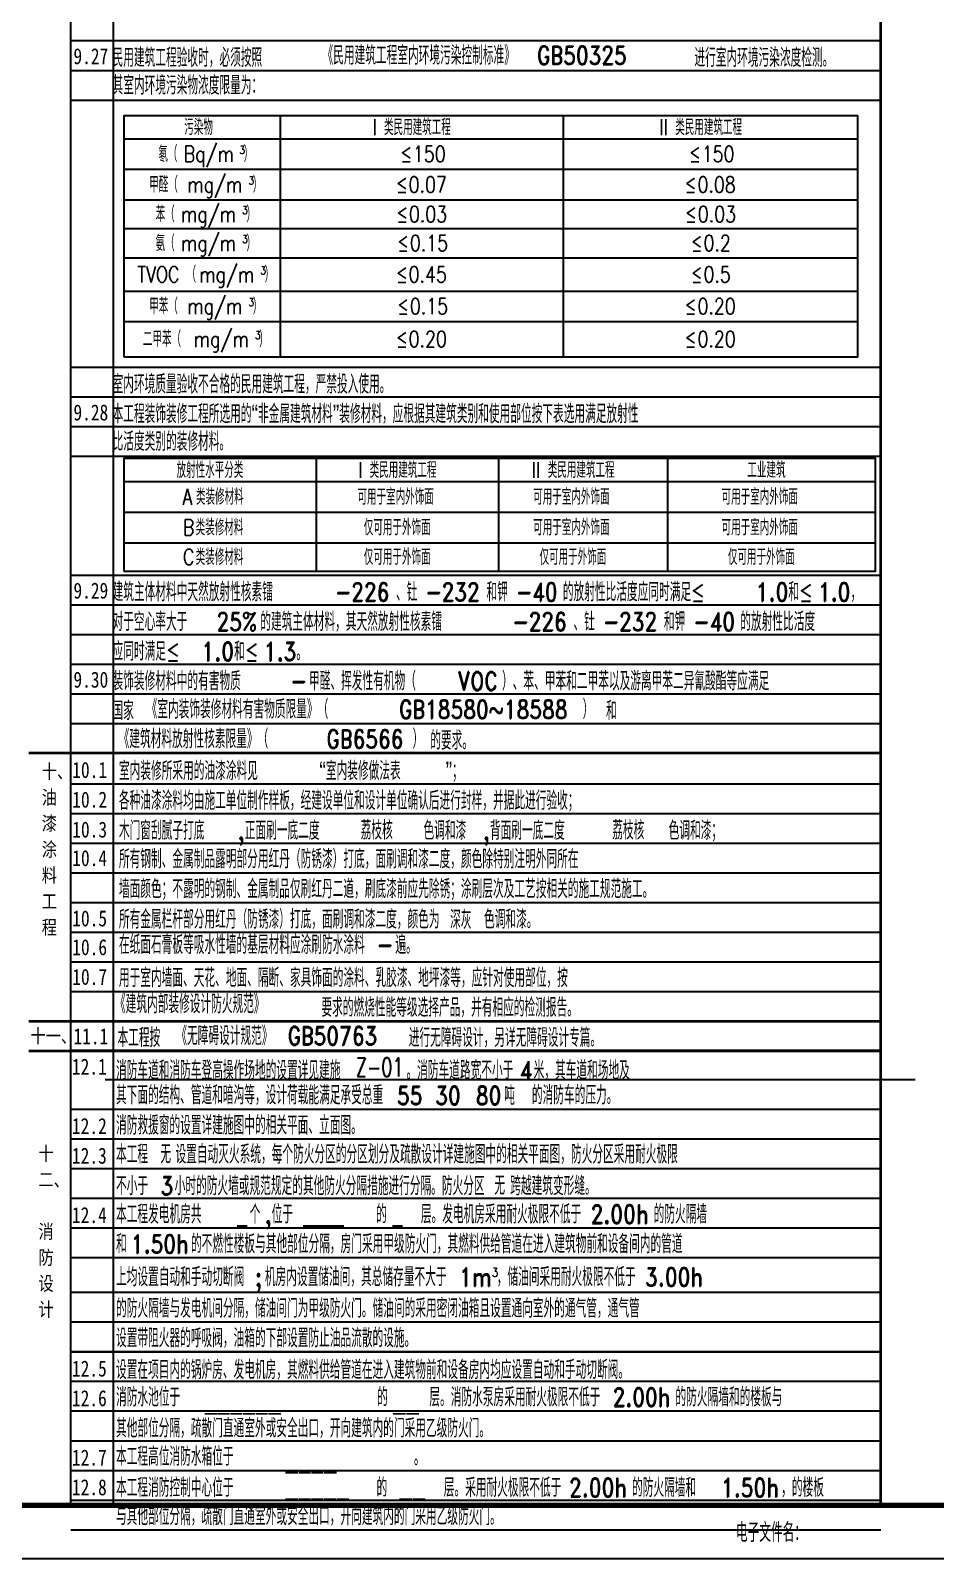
# Model space of a CAD drawing. Extents: x -1041549 to 749950, y -354245 to 17554.
# Drawn here: x -991585 to -974517, y -159958 to -131137 of the extents above; entities that cross this region are included whole.
import ezdxf

# ---------------------------------------------------------------- set-up
doc = ezdxf.new("R2010")
doc.units = 0
doc.header["$LTSCALE"] = 1000
doc.header["$MEASUREMENT"] = 0
doc.linetypes.add('CONTINOUS', pattern=[0])
for name, color, linetype in [('14', 1, 'Continuous'), ('PUB_TEXT', 7, 'Continuous'), ('PUB_TITLE', 4, 'Continuous'), ('text', 7, 'Continuous'), ('可选项', 6, 'Continuous'), ('辅助线', 8, 'CONTINOUS')]:
    doc.layers.add(name, color=color, linetype=linetype)
doc.styles.add('-黑体', font='simhei.ttf', dxfattribs={"width": 0.8})
doc.styles.add('_HZTXT', font='gs_txt.shx', dxfattribs={"width": 0.8, "bigfont": 'HZTXT.shx'})
doc.styles.add('hztxt', font='romand_pkpm', dxfattribs={"bigfont": 'gbcbig'})

# ---------------------------------------------------------------- blocks, each defined once
blk = doc.blocks.new('SDFGSDFGSDFGDSFG')
at = {"layer": '可选项', "style": 'hztxt', "width": 0.8}
for s, p in [('55', (418924, -23904)), ('30', (419646, -23904)), ('80', (420410, -23904)), ('吨', (420943, -23904)), ('吨', (420943, -23904)), ('吨', (420943, -23904))]:
    blk.add_text(s, height=350, dxfattribs=at).set_placement(p)
blk = doc.blocks.new('$titleblk$00000212')
at = {"layer": '14', "style": 'hztxt', "width": 0.85}
for s, p in [('电子文件名：', (-198.31, 0.78)), ('图纸版权属设计单位所有，未经许可，外人及外单位不得翻印复制作为其他工程之用。', (-124.17, 1.07))]:
    blk.add_text(s, height=3.6, rotation=359.9997, dxfattribs=at).set_placement(p)
blk = doc.blocks.new('A$C664e5b13')
at = {"layer": 'PUB_TITLE', "xscale": 100, "yscale": 100, "zscale": 100}
blk.add_blockref('$titleblk$00000212', (19787, -51), dxfattribs=at)

msp = doc.modelspace()

# ---------------------------------------------------------------- linework, layer by layer
msp.add_lwpolyline([(-958449.1, -101558.4), (-1039049.1, -101558.4), (-1039049.1, -158958.4), (-958449.1, -158958.4)], close=True)
at = {"layer": 'PUB_TITLE'}
msp.add_lwpolyline([(-1041549.1, -159958.4), (-957449.1, -159958.4), (-957449.1, -100558.4), (-1041549.1, -100558.4)], close=True, dxfattribs=at)
msp.add_lwpolyline([(-1041549.1, -159958.4), (-957449.1, -159958.4), (-957449.1, -100558.4), (-1041549.1, -100558.4)], close=True, dxfattribs=at)
at = {"layer": 'PUB_TITLE', "const_width": 100}
msp.add_lwpolyline([(-1039049.1, -158958.4), (-958449.1, -158958.4), (-958449.1, -101558.4), (-1039049.1, -101558.4)], close=True, dxfattribs=at)
msp.add_lwpolyline([(-1039049.1, -158958.4), (-958449.1, -158958.4), (-958449.1, -101558.4), (-1039049.1, -101558.4)], close=True, dxfattribs=at)
at = {"layer": 'text', "color": 4}
for points in [[(-989826.6, -137289), (-975979.1, -137289), (-975979.1, -132743.1), (-989826.6, -132743.1)], [(-989826.6, -141335.9), (-975651, -141335.9), (-975651, -139210.1), (-989826.6, -139210.1)]]:
    msp.add_lwpolyline(points, close=True, dxfattribs=at)
for points in [[(-986874.6, -132743.1), (-986874.6, -137289)], [(-981539.9, -132743.1), (-981539.9, -137289)], [(-989826.6, -133177.1), (-975979.1, -133177.1)], [(-989826.6, -133752.6), (-975979.1, -133752.6)], [(-989826.6, -134332), (-975979.1, -134332)], [(-989826.6, -134868.9), (-975979.1, -134868.9)], [(-989826.6, -135423.4), (-975979.1, -135423.4)], [(-989826.6, -136050.3), (-975979.1, -136050.3)], [(-989826.6, -136624.1), (-975979.1, -136624.1)], [(-986199.9, -139210.1), (-986199.9, -141335.9)], [(-982757.7, -139210.1), (-982757.7, -141335.9)], [(-979571.1, -139210.1), (-979571.1, -141335.9)], [(-989826.6, -139644.1), (-975651, -139644.1)], [(-989826.6, -140219.6), (-975651, -140219.6)], [(-989826.6, -140799), (-975651, -140799)]]:
    msp.add_lwpolyline(points, dxfattribs=at)
at = {"layer": '辅助线'}
for p, q in [((-990824.1, -158958.4), (-990824.1, -102734.8)), ((-990024.1, -158958.4), (-990024.1, -102718.4)), ((-990824.1, -131327.7), (-975549.1, -131327.7)), ((-990824.1, -131887.7), (-975549.1, -131887.7)), ((-990824.1, -132447.7), (-975549.1, -132447.7)), ((-990824.1, -137487.7), (-975549.1, -137487.7)), ((-990824.1, -138047.7), (-975549.1, -138047.7)), ((-990824.1, -138607.7), (-975549.1, -138607.7)), ((-990824.1, -139167.7), (-975549.1, -139167.7)), ((-990824.1, -141407.7), (-975549.1, -141407.7)), ((-990824.1, -141967.7), (-975549.1, -141967.7)), ((-990824.1, -142527.7), (-975549.1, -142527.7)), ((-990824.1, -143087.7), (-975549.1, -143087.7)), ((-990824.1, -143647.7), (-975549.1, -143647.7)), ((-990824.1, -144207.7), (-975549.1, -144207.7)), ((-990824.1, -144767.7), (-975549.1, -144767.7)), ((-990824.1, -145344.1), (-975549.1, -145344.1)), ((-990824.1, -145904.1), (-975549.1, -145904.1)), ((-990824.1, -146464.1), (-975549.1, -146464.1)), ((-990824.1, -147024.1), (-975549.1, -147024.1)), ((-990824.1, -147584.1), (-975549.1, -147584.1)), ((-990824.1, -148144.1), (-975549.1, -148144.1)), ((-990824.1, -148704.1), (-975549.1, -148704.1)), ((-990824.1, -149264.1), (-975549.1, -149264.1)), ((-990824.1, -149824.1), (-975549.1, -149824.1)), ((-990824.1, -150368.3), (-975549.1, -150368.3)), ((-990824.1, -150384.1), (-975549.1, -150384.1)), ((-974901.5, -150928.3), (-990176.5, -150928.3)), ((-975549.1, -151488.3), (-990824.1, -151488.3)), ((-975549.1, -152048.3), (-990824.1, -152048.3)), ((-975549.1, -152608.3), (-990824.1, -152608.3)), ((-975549.1, -153168.3), (-990824.1, -153168.3)), ((-975549.1, -153728.3), (-990824.1, -153728.3)), ((-975549.1, -154288.3), (-990824.1, -154288.3)), ((-975549.1, -154943.3), (-990824.1, -154943.3)), ((-975549.1, -155503.3), (-990824.1, -155503.3)), ((-975549.1, -156063.3), (-990824.1, -156063.3)), ((-990824.1, -156063.3), (-975549.1, -156063.3)), ((-975549.1, -156063.3), (-990824.1, -156063.3)), ((-975549.1, -156623.3), (-990824.1, -156623.3)), ((-975549.1, -157183.3), (-990824.1, -157183.3)), ((-975549.1, -157743.3), (-990824.1, -157743.3)), ((-975549.1, -158303.3), (-990824.1, -158303.3)), ((-975549.1, -158863.3), (-990824.1, -158863.3)), ((-975549.1, -159423.3), (-990824.1, -159423.3))]:
    msp.add_line(p, q, dxfattribs=at)
at = {"layer": '辅助线', "const_width": 50}
for points in [[(-975549.1, -102718.4), (-975549.1, -158958.4)], [(-991624.1, -144767.7), (-975549.1, -144767.7)], [(-991624.1, -149824.1), (-975549.1, -149824.1)], [(-991624.1, -150384.1), (-975549.1, -150384.1)]]:
    msp.add_lwpolyline(points, dxfattribs=at)

# ---------------------------------------------------------------- block references
msp.add_blockref('A$C664e5b13', (-978235.8, -159675.5))
at = {"layer": '可选项', "color": 4}
msp.add_blockref('SDFGSDFGSDFGDSFG', (-1403596.7, -127498.4), dxfattribs=at)

# ---------------------------------------------------------------- texts
at = {"layer": 'PUB_TEXT', "style": 'hztxt', "width": 0.8}
for s, height, p in [('民用建筑工程验收时，必须按照', 350, (-990038.8, -131823.5)), ('进行室内环境污染浓度检测。', 350, (-979063.7, -131823.5)), ('其室内环境污染物浓度限量为：', 350, (-990038.8, -132345.6)), ('室内环境质量验收不合格的民用建筑工程，严禁投入使用。', 350, (-990038.8, -137983.5)), ('本工程装饰装修工程所选用的“非金属建筑材料”装修材料，应根据其建筑类别和使用部位按下表选用满足放射性', 350, (-990038.8, -138543.5)), ('比活度类别的装修材料。', 350, (-990038.8, -139065.6)), ('建筑主体材料中天然放射性核素镭', 350, (-990038.8, -141903.5)), ('-226', 350, (-985838.8, -141903.5)), ('、钍', 350, (-984692.1, -141903.5)), ('-232', 350, (-984132.1, -141903.5)), ('和钾', 350, (-982985.4, -141903.5)), ('-40', 350, (-982425.4, -141903.5)), ('的放射性比活度应同时满足≤', 350, (-981545.4, -141903.5)), ('1.0', 350, (-977905.4, -141903.5)), ('和≤', 350, (-977292.1, -141903.5)), ('1.0', 350, (-976732.1, -141903.5)), ('，', 350, (-976118.8, -141903.5)), ('对于空心率大于', 350, (-990038.8, -142463.5)), ('的建筑主体材料，其天然放射性核素镭', 350, (-987252.1, -142463.5)), ('、钍', 350, (-981345.4, -142463.5)), ('和钾', 350, (-979638.8, -142463.5)), ('的放射性比活度', 350, (-978198.8, -142463.5)), ('25%', 350, (-988078.8, -142463.5)), ('-226', 350, (-982492.1, -142463.5)), ('-232', 350, (-980785.4, -142463.5)), ('-40', 350, (-979078.8, -142463.5)), ('应同时满足≤', 350, (-990038.8, -143023.5)), ('和≤', 350, (-987745.4, -143023.5)), ('1.0', 350, (-988358.8, -143023.5)), ('1.3', 350, (-987185.4, -143023.5)), ('。', 350, (-986572.1, -143023.5)), ('装饰装修材料中的有害物质', 350, (-990038.8, -143583.5)), ('甲醛、挥发性有机物（', 350, (-986332.1, -143583.5)), ('VOC', 350, (-983532.1, -143583.5)), ('）、苯、甲苯和二甲苯以及游离甲苯二异氰酸酯等应满足', 350, (-982692.1, -143583.5)), ('-', 350, (-986678.8, -143583.5)), ('国家', 350, (-990038.8, -144143.5)), ('和', 350, (-980730.4, -144143.5)), ('的要求。', 350, (-984046.2, -144703.5)), ('室内装修所采用的油漆涂料见', 350, (-989918.6, -145277.6)), ('“室内装修做法表', 350, (-986137.5, -145277.6)), ('”；', 350, (-983756.4, -145277.6)), ('各种油漆涂料均由施工单位制作样板，经建设单位和设计单位确认后进行封样，并据此进行验收；', 350, (-989918.6, -145837.6)), ('木门窗刮腻子打底', 350, (-989918.6, -146403)), ('正面刷一底二度', 350, (-987545.2, -146403)), ('色调和漆', 350, (-984174.2, -146403)), ('背面刷一底二度', 350, (-982920.9, -146403)), ('色调和漆；', 350, (-979549.8, -146403)), (',', 350, (-987678.6, -146403)), (',', 350, (-983054.2, -146403)), ('所有钢制、金属制品露明部分用红丹（防锈漆）打底，面刷调和漆二度，颜色除特别注明外同所在', 350, (-989918.6, -146941.2)), ('墙面颜色；不露明的钢制、金属制品仅刷红丹二道，刷底漆前应先除锈；涂刷层次及工艺按相关的施工规范施工。', 350, (-989918.6, -147504.8)), ('所有金属栏杆部分用红丹（防锈漆）打底，面刷调和漆二度，颜色为', 350, (-989918.6, -148077.8)), ('色调和漆。', 350, (-983032.4, -148077.8)), ('在纸面石膏板等吸水性墙的基层材料应涂刷防水涂料', 350, (-989918.6, -148557.2)), ('-', 350, (-985050.8, -148557.2)), ('遍。', 350, (-984704.1, -148557.2)), ('用于室内墙面、天花、地面、隔断、家具饰面的涂料、乳胶漆、地坪漆等，应针对使用部位，按', 350, (-989918.6, -149181.4)), ('要求的燃烧性能等级选择产品，并有相应的检测报告。', 350, (-986098.8, -149741.4)), ('本工程按', 350, (-989945.4, -150310)), ('进行无障碍设计，另详无障碍设计专篇。', 350, (-984451.3, -150310)), ('消防车道和消防车登高操作场地的设置详见建施', 350, (-989973.6, -150926.3)), ('。消防车道路宽不小于', 350, (-984494.7, -150926.3)), ('4', 350, (-982363.4, -150926.3)), ('米，其车道和场地及', 350, (-982096.8, -150926.3)), ('其下面的结构、管道和暗沟等，设计荷载能满足承受总重', 350, (-989973.6, -151394.7)), ('的消防车的压力。', 350, (-982129.1, -151394.7)), ('消防救援窗的设置详建施图中的相关平面、立面图。', 350, (-989973.6, -151962.7)), ('本工程', 350, (-989973.6, -152509.6)), ('设置自动灭火系统，每个防火分区的分区划分及疏散设计详建施图中的相关平面图，防火分区采用耐火极限', 350, (-988851.4, -152509.6)), ('不小于', 350, (-989973.6, -153106)), ('小时的防火墙或规范规定的其他防火分隔措施进行分隔。防火分区', 350, (-988866.9, -153106)), ('跨越建筑变形缝。', 350, (-982537.8, -153106)), ('3', 350, (-989133.6, -153106)), ('本工程发电机房共', 350, (-989973.6, -153641.1)), ('个', 350, (-987451.4, -153641.1)), ('位于', 350, (-987038, -153641.1)), ('的', 350, (-985067, -153641.1)), ('层。发电机房采用耐火极限不低于', 350, (-984222.6, -153641.1)), ('2.00h', 350, (-981020, -153641.1)), ('的防火隔墙', 350, (-979833.4, -153641.1)), (',', 350, (-987171.4, -153641.1)), ('和', 350, (-989973.6, -154201.1)), ('1.50h', 350, (-989693.6, -154201.1)), ('的不燃性楼板与其他部位分隔，房门采用甲级防火门，其燃料供给管道在进入建筑物前和设备间内的管道', 350, (-988560.2, -154201.1)), ('上均设置自动和手动切断阀', 350, (-989973.6, -154823.6)), ('机房内设置储油间，其总储存量不大于', 350, (-987166, -154823.6)), ('1m', 350, (-983498.8, -154823.6)), ('3', 175, (-982885.5, -154648.6)), ('，储油间采用耐火极限不低于', 350, (-982792.2, -154823.6)), ('3.00h', 350, (-979993.5, -154823.6)), (';', 350, (-987352.6, -154823.6)), ('的防火隔墙与发电机间分隔，储油间门为甲级防火门。储油间的采用密闭油箱且设置通向室外的通气管，通气管', 350, (-989973.6, -155416.1)), ('设置带阻火器的呼吸阀，油箱的下部设置防止油品流散的设施。', 350, (-989973.6, -155976.1)), ('设置在项目内的锅炉房、发电机房，其燃料供给管道在进入建筑物前和设备房内均应设置自动和手动切断阀。', 350, (-989973.6, -156576.1)), ('消防水池位于', 350, (-989973.6, -157091)), ('的', 350, (-985048.2, -157091)), ('层。消防水泵房采用耐火极限不低于', 350, (-984062.7, -157091)), ('2.00h', 350, (-980607.8, -157091)), ('的防火隔墙和的楼板与', 350, (-979421.1, -157091)), ('其他部位分隔，疏散门直通室外或安全出口，开向建筑内的门采用乙级防火门。', 350, (-989973.6, -157677)), ('本工程高位消防水箱位于', 350, (-989973.6, -158211)), ('。', 350, (-984353.7, -158211)), ('本工程消防控制中心位于', 350, (-989973.6, -158797.3)), ('的', 350, (-985059.2, -158797.3)), ('层。采用耐火极限不低于', 350, (-983791.5, -158797.3)), ('2.00h', 350, (-981427.5, -158797.3)), ('的防火隔墙和', 350, (-980240.9, -158797.3)), ('1.50h', 350, (-978560.9, -158797.3)), ('，的楼板', 350, (-977427.5, -158797.3)), ('与其他部位分隔，疏散门直通室外或安全出口，开向建筑内的门采用乙级防火门。', 350, (-989973.6, -159331))]:
    msp.add_text(s, height=height, dxfattribs=at).set_placement(p)
at = {"layer": 'text', "color": 4, "style": 'hztxt'}
for s, height, width, p in [('《民用建筑工程室内环境污染控制标准》', 350, 0.8, (-986078.8, -131780.6)), ('GB50325', 350, 0.8, (-982031.4, -131780.6)), ('污染物', 300, 0.8, (-988685.1, -133110.1)), ('I', 300, 0.8, (-985130.8, -133110.1)), ('类民用建筑工程', 300, 0.8, (-984918.4, -133110.1)), ('II', 300, 0.8, (-979728.7, -133110.1)), ('类民用建筑工程', 300, 0.8, (-979424.9, -133110.1)), ('氡（', 300, 0.8, (-989175.2, -133614.8)), ('Bq/m', 300, 0.8, (-988695.2, -133614.8)), ('3', 150, 0.8, (-987643.8, -133464.8)), ('）', 300, 0.8, (-987563.8, -133614.8)), ('≤', 300, 0.8, (-984613, -133614.8)), ('150', 300, 0.8, (-984373, -133614.8)), ('≤', 300, 0.8, (-979165.2, -133614.8)), ('150', 300, 0.8, (-978925.2, -133614.8)), ('甲醛（', 300, 0.8, (-989346.7, -134192.3)), ('mg/m', 300, 0.8, (-988626.7, -134192.3)), ('3', 150, 0.8, (-987472.4, -134042.3)), ('）', 300, 0.8, (-987392.4, -134192.3)), ('≤', 300, 0.8, (-984693, -134192.3)), ('0.07', 300, 0.8, (-984453, -134192.3)), ('≤', 300, 0.8, (-979245.2, -134192.3)), ('0.08', 300, 0.8, (-979005.2, -134192.3)), ('苯（', 300, 0.8, (-989226.7, -134750.4)), ('mg/m', 300, 0.8, (-988746.7, -134750.4)), ('3', 150, 0.8, (-987592.4, -134600.4)), ('）', 300, 0.8, (-987512.4, -134750.4)), ('≤', 300, 0.8, (-984687.3, -134750.4)), ('0.03', 300, 0.8, (-984447.3, -134750.4)), ('≤', 300, 0.8, (-979239.5, -134750.4)), ('0.03', 300, 0.8, (-978999.5, -134750.4)), ('氨（', 300, 0.8, (-989226.7, -135296.1)), ('mg/m', 300, 0.8, (-988746.7, -135296.1)), ('3', 150, 0.8, (-987592.4, -135146.1)), ('）', 300, 0.8, (-987512.4, -135296.1)), ('≤', 300, 0.8, (-984670.1, -135296.1)), ('0.15', 300, 0.8, (-984430.1, -135296.1)), ('≤', 300, 0.8, (-979131, -135296.1)), ('0.2', 300, 0.8, (-978891, -135296.1)), ('TVOC', 300, 0.8, (-989569.5, -135886.8)), ('（', 300, 0.8, (-988643.8, -135886.8)), ('mg/m', 300, 0.8, (-988403.8, -135886.8)), ('3', 150, 0.8, (-987249.5, -135736.8)), ('）', 300, 0.8, (-987169.5, -135886.8)), ('≤', 300, 0.8, (-984693, -135886.8)), ('0.45', 300, 0.8, (-984453, -135886.8)), ('≤', 300, 0.8, (-979131, -135886.8)), ('0.5', 300, 0.8, (-978891, -135886.8)), ('甲苯（', 300, 0.8, (-989346.7, -136487.2)), ('mg/m', 300, 0.8, (-988626.7, -136487.2)), ('3', 150, 0.8, (-987472.4, -136337.2)), ('）', 300, 0.8, (-987392.4, -136487.2)), ('≤', 300, 0.8, (-984670.1, -136487.2)), ('0.15', 300, 0.8, (-984430.1, -136487.2)), ('≤', 300, 0.8, (-979245.2, -136487.2)), ('0.20', 300, 0.8, (-979005.2, -136487.2)), ('二甲苯（', 300, 0.8, (-989466.7, -137106.5)), ('mg/m', 300, 0.8, (-988506.7, -137106.5)), ('3', 150, 0.8, (-987352.4, -136956.5)), ('）', 300, 0.8, (-987272.4, -137106.5)), ('≤', 300, 0.8, (-984693, -137106.5)), ('0.20', 300, 0.8, (-984453, -137106.5)), ('≤', 300, 0.8, (-979245.2, -137106.5)), ('0.20', 300, 0.8, (-979005.2, -137106.5)), ('放射性水平分类', 300, 0.8, (-988831.6, -139577.1)), ('I', 300, 0.8, (-985402.3, -139577.1)), ('类民用建筑工程', 300, 0.8, (-985190, -139577.1)), ('II', 300, 0.8, (-982133.7, -139577.1)), ('类民用建筑工程', 300, 0.8, (-981829.9, -139577.1)), ('工业建筑', 300, 0.8, (-978065.6, -139577.1)), ('A', 300, 0.8, (-988717.3, -140081.8)), ('类装修材料', 300, 0.8, (-988465.8, -140081.8)), ('可用于室内外饰面', 300, 0.8, (-985419, -140081.8)), ('可用于室内外饰面', 300, 0.8, (-982104.6, -140081.8)), ('可用于室内外饰面', 300, 0.8, (-978551.2, -140081.8)), ('类装修材料', 300, 0.8, (-988471.6, -140659.3)), ('仅可用于外饰面', 300, 0.8, (-985299.9, -140659.3)), ('可用于室内外饰面', 300, 0.8, (-982104.6, -140659.3)), ('可用于室内外饰面', 300, 0.8, (-978551.2, -140659.3)), ('B', 300, 0.8, (-988711.6, -140659.3)), ('C', 300, 0.8, (-988711.6, -141217.5)), ('类装修材料', 300, 0.8, (-988471.6, -141217.5)), ('仅可用于外饰面', 300, 0.8, (-985299.9, -141217.5)), ('仅可用于外饰面', 300, 0.8, (-981985.5, -141217.5)), ('仅可用于外饰面', 300, 0.8, (-978432.2, -141217.5)), ('《室内装饰装修材料有害物质限量》（', 350, 0.8, (-989396.5, -144115.7)), ('GB18580~18588', 350, 0.8, (-984636.5, -144115.7)), ('《建筑材料放射性核素限量》（', 350, 0.8, (-989924.2, -144675.7)), ('GB6566', 350, 0.8, (-986004.2, -144675.7)), ('荔枝核', 350, 0.8, (-985358.5, -146397.2)), ('荔枝核', 350, 0.8, (-980613.4, -146397.2)), ('深灰', 350, 0.8, (-983672.3, -148085.3)), ('《建筑内部装修设计防火规范》', 350, 0.8, (-989993.8, -149675)), ('《无障碍设计规范》', 350, 0.8, (-988835.8, -150276.1)), ('GB50763', 350, 0.8, (-986737.6, -150276.1)), ('Z-01', 350, 0.7, (-985452.7, -150867.1)), ('无', 350, 0.8, (-989137.3, -152506.2)), ('无', 350, 0.8, (-982836.7, -153098.8))]:
    msp.add_text(s, height=height, dxfattribs=dict(at, width=width)).set_placement(p)
at = {"layer": 'text', "style": '-黑体', "width": 0.8}
for s, height, p in [('9.27', 301.69, (-990776.5, -131772)), ('9.28', 301.69, (-990776.5, -138492)), ('9.29', 301.69, (-990776.5, -141852)), ('9.30', 301.69, (-990776.5, -143532)), ('十、', 262.87, (-991373.6, -145244.6)), ('10.1', 301.69, (-990798.9, -145234.9)), ('油', 262.9, (-991373.6, -145734.6)), ('10.2', 301.69, (-990798.9, -145794.9)), ('漆', 262.9, (-991373.6, -146224.6)), ('10.3', 301.69, (-990798.9, -146360.2)), ('涂', 262.9, (-991373.6, -146714.6)), ('10.4', 301.69, (-990798.9, -146898.5)), ('料', 262.9, (-991373.6, -147204.6)), ('工', 262.9, (-991373.6, -147694.6)), ('10.5', 301.69, (-990798.9, -148035.1)), ('程', 262.9, (-991373.6, -148184.6)), ('10.6', 301.69, (-990798.9, -148578.7)), ('10.7', 301.69, (-990798.9, -149138.7)), ('十一、', 262.87, (-991587.6, -150234)), ('11.1', 301.69, (-990776.7, -150260)), ('12.1', 301.69, (-990804.8, -150832)), ('12.2', 301.69, (-990804.8, -151952)), ('十', 262.9, (-991436.6, -152452.5)), ('12.3', 301.69, (-990804.8, -152512)), ('二、', 262.87, (-991436.6, -152942.5)), ('12.4', 301.69, (-990804.8, -153632)), ('消', 262.9, (-991436.6, -153922.5)), ('防', 262.9, (-991436.6, -154412.5)), ('设', 262.9, (-991436.6, -154902.5)), ('计', 262.9, (-991436.6, -155392.5)), ('12.5', 301.69, (-990804.8, -156527)), ('12.6', 301.69, (-990804.8, -157087)), ('12.7', 301.69, (-990804.8, -158207)), ('12.8', 301.69, (-990804.8, -158767))]:
    msp.add_text(s, height=height, dxfattribs=at).set_placement(p)
at = {"layer": 'text', "color": 6, "width": 0.8}
for s, height, style, p in [('）', 350, 'hztxt', (-981169.9, -144115.7)), ('）', 350, 'hztxt', (-984377.6, -144675.7)), ('_', 350, 'hztxt', (-987690.9, -153651.9)), ('____', 350, 'hztxt', (-986444.5, -153651.9)), ('_', 350, 'hztxt', (-984761.4, -153651.9)), ('______', 400, '_HZTXT', (-988296.5, -157133.9)), ('__', 400, '_HZTXT', (-984742, -157133.9)), ('____', 400, '_HZTXT', (-986771.4, -158241)), ('_____', 400, '_HZTXT', (-986771.4, -158747.2)), ('__', 400, '_HZTXT', (-984621.9, -158747.2))]:
    msp.add_text(s, height=height, dxfattribs=dict(at, style=style)).set_placement(p)

doc.saveas('drawing.dxf')
